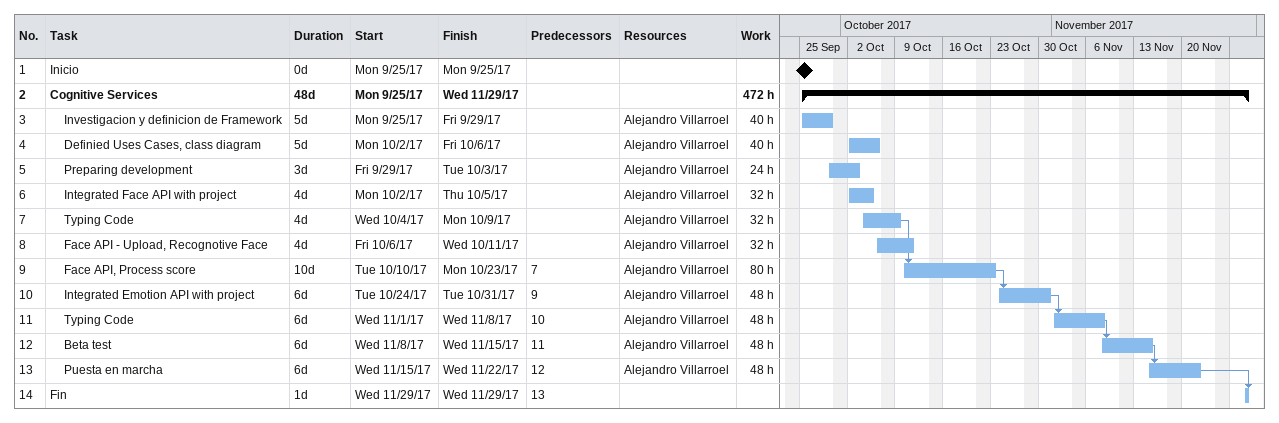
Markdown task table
| ID | Level | Task | Duration | Start | Finish | Predecessors | Resources | Work (h) |
|---|---|---|---|---|---|---|---|---|
| 1 | 1 | Inicio | 0d | 2017-09-25 | 2017-09-25 |  |  |  |
| 2 | 1 | **Cognitive Services** | 48d | 2017-09-25 | 2017-11-29 |  |  | 472 |
| 3 | 2 | Investigacion y definicion de Framework | 5d | 2017-09-25 | 2017-09-29 |  | Alejandro Villarroel | 40 |
| 4 | 2 | Definied Uses Cases, class diagram | 5d | 2017-10-02 | 2017-10-06 |  | Alejandro Villarroel | 40 |
| 5 | 2 | Preparing development | 3d | 2017-09-29 | 2017-10-03 |  | Alejandro Villarroel | 24 |
| 6 | 2 | Integrated Face API with project | 4d | 2017-10-02 | 2017-10-05 |  | Alejandro Villarroel | 32 |
| 7 | 2 | Typing Code | 4d | 2017-10-04 | 2017-10-09 |  | Alejandro Villarroel | 32 |
| 8 | 2 | Face API - Upload, Recognotive Face | 4d | 2017-10-06 | 2017-10-11 |  | Alejandro Villarroel | 32 |
| 9 | 2 | Face API, Process score | 10d | 2017-10-10 | 2017-10-23 | 7 | Alejandro Villarroel | 80 |
| 10 | 2 | Integrated Emotion API with project | 6d | 2017-10-24 | 2017-10-31 | 9 | Alejandro Villarroel | 48 |
| 11 | 2 | Typing Code | 6d | 2017-11-01 | 2017-11-08 | 10 | Alejandro Villarroel | 48 |
| 12 | 2 | Beta test | 6d | 2017-11-08 | 2017-11-15 | 11 | Alejandro Villarroel | 48 |
| 13 | 2 | Puesta en marcha | 6d | 2017-11-15 | 2017-11-22 | 12 | Alejandro Villarroel | 48 |
| 14 | 1 | Fin | 1d | 2017-11-29 | 2017-11-29 | 13 |  |  |
